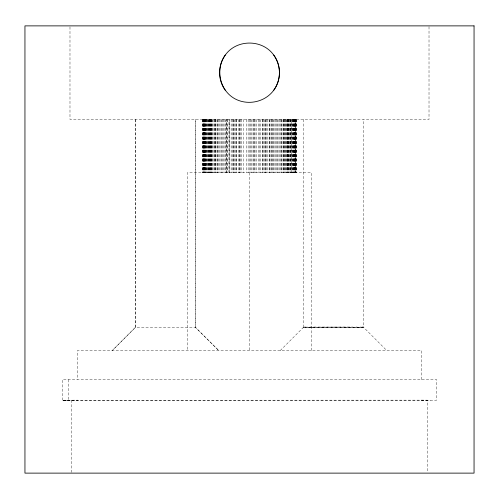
<?xml version="1.0" encoding="UTF-8"?>
<svg xmlns="http://www.w3.org/2000/svg" width="499" height="499" viewBox="0 0 499 499"><rect width="100%" height="100%" fill="white"/><g stroke="black" fill="none" stroke-linecap="round" stroke-linejoin="round"><path stroke-width="0.37" stroke-dasharray="2.5 1.87" d="M62.381 400.229L62.381 379.558L436.619 379.558L436.619 400.229L62.381 400.229L77.8 400.142M68.762 379.558L68.762 400.229L63.042 400.223L427.263 400.142L427.263 472.347M228.929 172.773L228.997 119.442M229.178 172.773L229.322 119.442M291.366 172.773L291.659 119.442M303.604 119.442L303.598 327.325L303.785 327.001L304.059 327.325L304.758 327.001L305.806 327.325L306.985 327.001L308.769 327.325L310.378 327.001L360.484 327.325L361.332 327.001L362.605 327.325L362.941 327.001L363.453 327.325L363.447 119.442M303.598 327.325L304.758 327.001L305.756 327.325C323.776 327.038 342.358 327.045 360.428 327.325L362.941 327.001L363.447 327.325L363.266 327.001L362.991 327.325L360.066 327.001L358.282 327.325L356.673 327.001L354.24 327.325L352.269 327.001L306.567 327.325L305.719 327.001L304.446 327.325L304.109 327.001L303.598 327.325L304.109 327.001L306.623 327.325C324.693 327.045 343.275 327.038 361.295 327.325L363.266 327.001L386.787 350.554M280.263 350.554L303.785 327.001M421.2 400.142L430.257 400.229M195.346 327.325L195.346 119.442L195.284 327.325L218.73 350.554L195.539 327.325L135.41 327.325L112.219 350.554L135.597 327.325L135.597 119.442M363.266 327.001L363.453 327.325M207.341 119.442L207.634 172.773M269.678 119.442L269.822 172.773M270.003 119.442L270.071 172.773M429.015 26.647L429.015 119.442L69.985 119.442L69.985 25.879M421.661 379.558L421.661 350.554L77.339 350.554L77.339 379.558M311.694 350.554L311.694 172.773L187.306 172.773L187.306 350.554M296.269 119.442L296.263 172.773M296.156 119.442L296.156 172.773M295.957 119.442L295.957 172.773M295.895 119.442L295.895 172.773M295.664 119.442L295.664 172.773M295.527 119.442L295.527 172.773M295.121 119.442L295.121 172.773M294.953 119.442L294.953 172.773M294.703 119.442L294.703 172.773M294.404 119.442L294.404 172.773M294.273 119.442L294.273 172.773M294.098 119.442L294.098 172.773M294.011 119.442L294.011 172.773M293.612 119.442L293.612 172.773M293.35 119.442L293.35 172.773M293.262 119.442L293.262 172.773M292.782 119.442L292.782 172.773M292.183 119.442L292.183 172.773M291.971 119.442L291.971 172.773M290.992 119.442L290.992 172.773M290.917 119.442L290.917 172.773M290.537 119.442L290.537 172.773M290.462 119.442L290.462 172.773M289.408 119.442L289.47 172.773M289.089 119.442L289.089 172.773M288.809 119.442L288.809 172.773M288.297 119.442L288.297 172.773M288.141 119.442L288.141 172.773M287.549 119.442L287.549 172.773M287.449 119.442L287.449 172.773M287.143 119.442L287.143 172.773M287.081 119.442L287.081 172.773M286.52 119.442L286.52 172.773M285.958 119.442L285.958 172.773M285.553 119.442L285.553 172.773M284.867 119.442L284.867 172.773M284.486 119.442L284.486 172.773M283.831 119.442L283.831 172.773M283.326 119.442L283.326 172.773M282.989 119.442L282.989 172.773M281.798 119.442L281.816 172.773M281.286 119.442L281.286 172.773M280.638 119.442L280.638 172.773M279.764 119.442L279.764 172.773M278.093 119.442L278.055 172.773M277.276 119.442L277.276 172.773M276.72 119.442L276.72 172.773M275.679 119.442L275.716 172.773M274.076 119.442L274.076 172.773M273.808 119.442L273.808 172.773M272.81 119.442L272.847 172.773M271.961 119.442L271.961 172.773M271.687 119.442L271.687 172.773M269.123 119.442L269.123 172.773M267.321 119.442L267.321 172.773M266.603 119.442L266.603 172.773M265.767 119.442L265.767 172.773M265.262 119.442L265.262 172.773M264.283 119.442L264.227 172.773M263.628 119.442L263.628 172.773M262.636 119.442L262.636 172.773M262.405 119.442L262.405 172.773M260.572 119.442L260.572 172.773M259.605 119.442L259.605 172.773M258.588 119.442L258.588 172.773M256.729 119.442L256.729 172.773M255.039 119.442L255.039 172.773M254.259 119.442L254.259 172.773M253.848 119.442L253.848 172.773M253.012 119.442L253.012 172.773M251.608 119.442L251.608 172.773M250.567 119.442L250.567 172.773M249.843 119.442L249.843 172.773M249.5 172.773L249.5 350.554M248.134 119.442L248.134 172.773M246.575 119.442L246.575 172.773M243.238 119.442L243.238 172.773M241.472 119.442L241.472 172.773M240.381 119.442L240.381 172.773M239.551 119.442L239.551 172.773M239.395 119.442L239.395 172.773M238.428 119.442L238.428 172.773M236.595 119.442L236.595 172.773M236.364 119.442L236.364 172.773M235.372 119.442L235.372 172.773M234.773 119.442L234.717 172.773M233.738 119.442L233.738 172.773M233.233 119.442L233.233 172.773M232.397 119.442L232.397 172.773M231.679 119.442L231.679 172.773M229.877 119.442L229.877 172.773M227.313 119.442L227.313 172.773M227.039 119.442L227.039 172.773M225.192 119.442L225.192 172.773M224.924 119.442L224.924 172.773M223.321 119.442L223.284 172.773M222.28 119.442L222.28 172.773M221.724 119.442L221.724 172.773M220.907 119.442L220.945 172.773M219.236 119.442L219.236 172.773M218.362 119.442L218.362 172.773M217.714 119.442L217.714 172.773M217.184 119.442L217.202 172.773M216.011 119.442L216.011 172.773M215.674 119.442L215.674 172.773M215.169 119.442L215.169 172.773M214.514 119.442L214.514 172.773M214.133 119.442L214.133 172.773M213.042 119.442L213.042 172.773M212.48 119.442L212.48 172.773M211.919 119.442L211.857 172.773M211.551 119.442L211.551 172.773M211.451 119.442L211.451 172.773M210.859 119.442L210.859 172.773M210.703 119.442L210.703 172.773M210.191 119.442L210.191 172.773M209.911 119.442L209.911 172.773M209.592 119.442L209.592 172.773M209.53 119.442L209.53 172.773M208.538 119.442L208.538 172.773M208.463 119.442L208.463 172.773M208.008 119.442L208.083 172.773M207.029 119.442L207.029 172.773M206.817 119.442L206.817 172.773M206.218 119.442L206.218 172.773M205.738 119.442L205.738 172.773M205.65 119.442L205.65 172.773M205.395 119.442L205.395 172.773M204.989 119.442L204.989 172.773M204.902 119.442L204.902 172.773M204.727 119.442L204.727 172.773M204.596 119.442L204.596 172.773M204.297 119.442L204.297 172.773M204.047 119.442L204.047 172.773M203.879 119.442L203.879 172.773M203.542 119.442L203.611 172.773M203.473 119.442L203.473 172.773M203.336 119.442L203.336 172.773M203.105 119.442L203.105 172.773M203.043 119.442L203.043 172.773M202.844 119.442L202.844 172.773M202.731 119.442L202.737 172.773M135.672 119.442L135.672 327.325M71.737 400.142L71.737 472.347M295.458 172.773L295.458 119.442L295.389 172.773M226.19 172.773L226.19 119.442L226.153 172.773"/><path stroke-width="0.75" d="M225.28 55.058C215.886 68.064 218.949 87.419 231.904 96.881C244.903 106.275 264.258 103.212 273.72 90.257A29.634 29.235 -90 0 0 273.726 55.058C262.418 39.072 236.582 39.065 225.28 55.058A29.784 29.584 -90 0 0 225.274 90.257M273.726 55.058A29.734 29.466 -90 0 1 273.726 90.263M474.05 25.879L24.95 25.879L24.95 473.121L474.05 473.121L474.05 25.879"/></g></svg>
